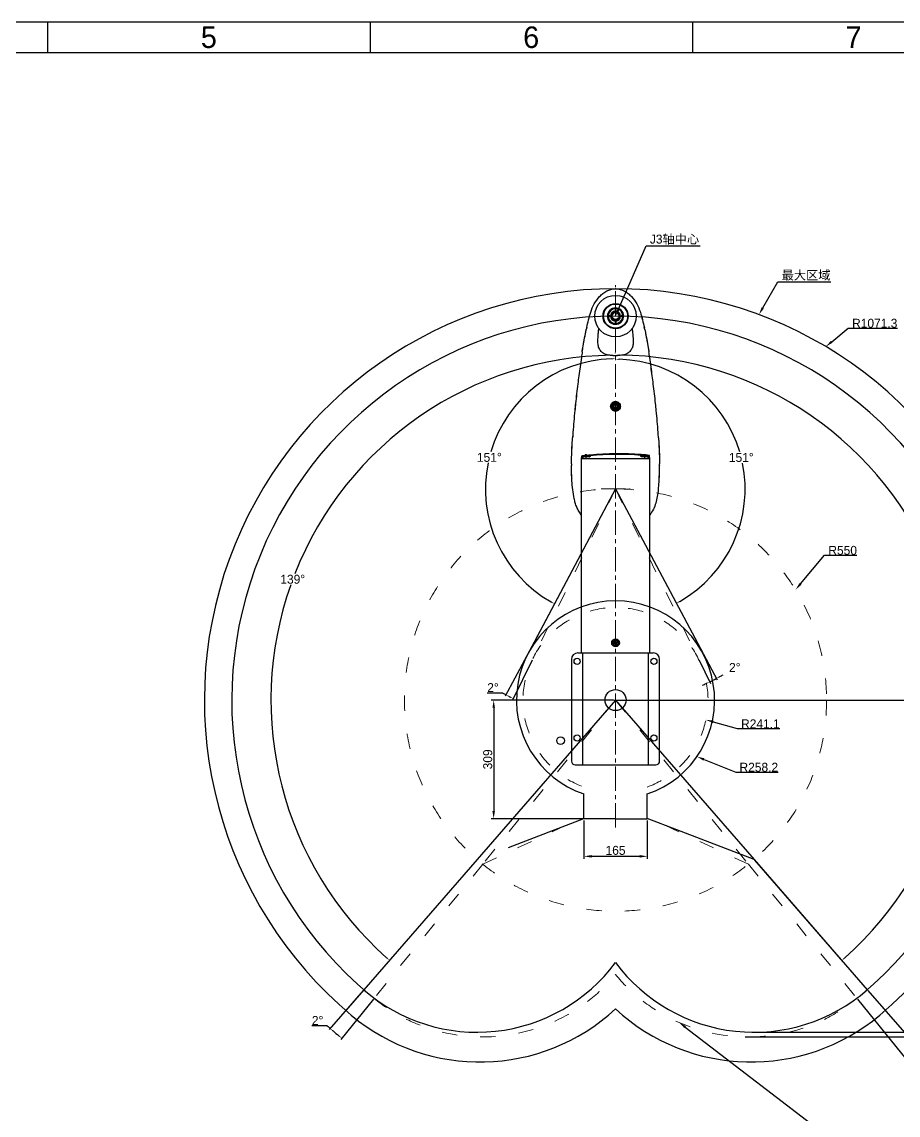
# Model space of a CAD drawing. Header units: millimetres. Extents: x 4086 to 8300, y 123 to 1549.
# Drawn here: x 7271 to 7957, y 695 to 1549 of the extents above; entities that cross this region are included whole.
import ezdxf
from ezdxf import colors
from ezdxf.entities.mleader import LeaderData, LeaderLine
from ezdxf.enums import TextEntityAlignment as Align
from ezdxf.math import Vec2, Vec3

# ---------------------------------------------------------------- set-up
doc = ezdxf.new("R2010")
doc.units = ezdxf.units.MM
doc.linetypes.add('ACAD_ISO03W100', pattern=[30, 12, -18])
doc.linetypes.add('CENTER2', pattern=[28.575, 19.05, -3.175, 3.175, -3.175])
for name, color, linetype, lineweight in [('中心线层', 7, 'CENTER2', 0), ('虚线层', 7, 'ACAD_ISO03W100', 0), ('轮廓实线层', 7, 'Continuous', 30)]:
    doc.layers.add(name, color=color, linetype=linetype, lineweight=lineweight)
doc.layers.add('模板', color=7, linetype='Continuous')
doc.styles.add('思源黑', font='SourceHanSansCN-Normal.ttf')
doc.dimstyles.new('尺寸标注_3_10比例', dxfattribs={"dimtxt": 7, "dimasz": 6, "dimexe": 2, "dimexo": 1.5, "dimgap": 1, "dimtad": 1, "dimdec": 1, "dimlfac": 3.333333, "dimdsep": 46, "dimtxsty": '思源黑', "dimcen": 0.09, "dimadec": 0, "dimazin": 0, "dimtp": 0.01, "dimtm": 0.01, "dimtfac": 1, "dimtdec": 1, "dimtofl": 0, "dimtmove": 0, "dimatfit": 3, "dimfxl": 0, "dimtolj": 1, "dimarcsym": 0})
doc.dimstyles.new('角度标注', dxfattribs={"dimtxt": 7, "dimasz": 3, "dimexe": 1.25, "dimexo": 0.625, "dimtad": 1, "dimtih": 1, "dimtoh": 1, "dimdsep": 46, "dimtxsty": '思源黑', "dimcen": 2.5, "dimadec": 0, "dimazin": 0, "dimtfac": 1, "dimtmove": 0, "dimatfit": 3, "dimfxl": 0, "dimarcsym": 0})

# ---------------------------------------------------------------- blocks, each defined once
blk = doc.blocks.new('图纸1')
at = {"color": 2}
for p, q in [((7291.66, 1549.22), (7291.66, 1525.22)), ((7543.66, 1549.22), (7543.66, 1525.22)), ((7795.66, 1549.22), (7795.66, 1525.22))]:
    blk.add_line(p, q, dxfattribs=at)
for points in [[(6283.66, 123.62), (6283.66, 1549.22), (8299.66, 1549.22), (8299.66, 123.62)], [(6403.66, 147.62), (6403.66, 1525.22), (8275.66, 1525.22), (8275.66, 147.62)]]:
    blk.add_lwpolyline(points, close=True, dxfattribs=at)
at = {"color": 2, "style": '思源黑'}
for s, p in [('5', (7417.66, 1537.22)), ('6', (7669.66, 1537.22)), ('7', (7921.66, 1537.22))]:
    blk.add_text(s, height=16.8, dxfattribs=at).set_placement(p, align=Align.MIDDLE_CENTER)
for tag, height, p in [('整机外形图', 19.2, (7891.14, 256.64)), ('当前页', 12, (8059.66, 207.62)), ('总页数', 12, (8203.66, 207.62))]:
    blk.add_attdef(tag, text='', height=height, dxfattribs=at).set_placement(p, align=Align.MIDDLE)
at = {"color": 7, "style": '思源黑'}
for tag, height, p in [('编号', 19.2, (8134.84, 252.67)), ('比例', 12, (7939.66, 171.62))]:
    blk.add_attdef(tag, text='', height=height, dxfattribs=at).set_placement(p, align=Align.MIDDLE)
blk = doc.blocks.new('*D1382')
at = {"layer": 'Defpoints', "color": 0}
for p in [(7735.59, 1019.3), (7840.63, 759.81), (8080.33, 759.81)]:
    blk.add_point(p, dxfattribs=at)
at = {"layer": '轮廓实线层', "color": 0, "lineweight": -2}
for p, q in [((7737.09, 1019.3), (8082.33, 1019.3)), ((8080.33, 1013.3), (8080.33, 765.81)), ((7842.13, 759.81), (8082.33, 759.81))]:
    blk.add_line(p, q, dxfattribs=at)
at = {"layer": '轮廓实线层', "color": 0}
for points in [[(8081.33, 1013.3), (8079.33, 1013.3), (8080.33, 1019.3)], [(8079.33, 765.81), (8081.33, 765.81), (8080.33, 759.81)]]:
    blk.add_solid(points, dxfattribs=at)
at = {"layer": '轮廓实线层', "color": 0, "insert": (8075.7, 889.55), "char_height": 7, "attachment_point": 5, "rotation": 90, "style": '思源黑'}
blk.add_mtext('\\A1;865', dxfattribs=at)
blk = doc.blocks.new('*D1383')
at = {"layer": 'Defpoints', "color": 0}
for p in [(7735.59, 1019.3), (7835.46, 756.13), (8105.06, 756.13)]:
    blk.add_point(p, dxfattribs=at)
at = {"layer": '轮廓实线层', "color": 0, "lineweight": -2}
for p, q in [((7737.09, 1019.3), (8107.06, 1019.3)), ((8105.06, 1013.3), (8105.06, 762.13)), ((7836.96, 756.13), (8107.06, 756.13))]:
    blk.add_line(p, q, dxfattribs=at)
at = {"layer": '轮廓实线层', "color": 0}
for points in [[(8106.06, 1013.3), (8104.06, 1013.3), (8105.06, 1019.3)], [(8104.06, 762.13), (8106.06, 762.13), (8105.06, 756.13)]]:
    blk.add_solid(points, dxfattribs=at)
at = {"layer": '轮廓实线层', "color": 0, "insert": (8100.44, 887.71), "char_height": 7, "attachment_point": 5, "rotation": 90, "style": '思源黑'}
blk.add_mtext('\\A1;877.2', dxfattribs=at)
blk = doc.blocks.new('*D1384')
at = {"layer": 'Defpoints', "color": 0}
for p in [(7735.59, 1343.42), (7540.71, 1205.31), (7735.59, 919.69), (7627.34, 894.77), (7538.77, 792.88)]:
    blk.add_point(p, dxfattribs=at)
at = {"layer": '轮廓实线层', "color": 0, "lineweight": -2}
for start, end in [(90.63802, 158.51194), (160.48173, 228.36198)]:
    blk.add_arc((7735.59, 1019.3), 269.41, start, end, dxfattribs=at)
at = {"layer": '轮廓实线层', "color": 0}
for points in [[(7732.59, 1288.19), (7732.59, 1289.19), (7735.59, 1288.71)], [(7556.26, 817.58), (7556.92, 818.33), (7558.84, 815.97)]]:
    blk.add_solid(points, dxfattribs=at)
at = {"layer": '轮廓实线层', "color": 0, "insert": (7483.24, 1113.65), "char_height": 7, "attachment_point": 5, "style": '思源黑'}
blk.add_mtext('139°', dxfattribs=at)
blk = doc.blocks.new('*D1385')
at = {"layer": 'Defpoints', "color": 0}
for p in [(7735.59, 1343.42), (7735.59, 1019.3), (8004.91, 1006.75), (7735.59, 919.69), (7843.84, 894.77)]:
    blk.add_point(p, dxfattribs=at)
at = {"layer": '轮廓实线层', "color": 0, "lineweight": -2}
blk.add_line((7844.25, 894.3), (7913.29, 814.88), dxfattribs=at)
for start, end in [(21.48732, 89.36246), (311.63754, 19.519)]:
    blk.add_arc((7735.59, 1019.3), 269.61, start, end, dxfattribs=at)
at = {"layer": '轮廓实线层', "color": 0}
for points in [[(7738.59, 1289.39), (7738.59, 1288.39), (7735.59, 1288.91)], [(7914.39, 818.18), (7915.05, 817.43), (7912.47, 815.82)]]:
    blk.add_solid(points, dxfattribs=at)
at = {"layer": '轮廓实线层', "color": 0, "insert": (7988.13, 1113.72), "char_height": 7, "attachment_point": 5, "style": '思源黑'}
blk.add_mtext('139°', dxfattribs=at)
blk = doc.blocks.new('*D1386')
at = {"layer": 'Defpoints', "color": 0}
for p in [(7735.59, 1343.42), (7656.93, 1248.76), (7735.59, 1184.3), (7672.21, 1065.1), (7735.59, 919.69)]:
    blk.add_point(p, dxfattribs=at)
at = {"layer": '轮廓实线层', "color": 0, "lineweight": -2}
for start, end in [(91.69021, 163.46675), (168.50561, 240.30979)]:
    blk.add_arc((7735.59, 1184.3), 101.7, start, end, dxfattribs=at)
at = {"layer": '轮廓实线层', "color": 0}
for points in [[(7732.6, 1285.45), (7732.58, 1286.45), (7735.59, 1286)], [(7684.98, 1095.51), (7685.46, 1096.39), (7687.85, 1094.5)]]:
    blk.add_solid(points, dxfattribs=at)
at = {"layer": '轮廓实线层', "color": 0, "insert": (7636.91, 1208.9), "char_height": 7, "attachment_point": 5, "style": '思源黑'}
blk.add_mtext('151°', dxfattribs=at)
blk = doc.blocks.new('*D1387')
at = {"layer": 'Defpoints', "color": 0}
for p in [(7735.59, 1343.42), (7735.59, 1184.3), (7834.91, 1164.39), (7803.99, 1055.66), (7735.59, 919.69)]:
    blk.add_point(p, dxfattribs=at)
at = {"layer": '轮廓实线层', "color": 0, "lineweight": -2}
for start, end in [(16.54335, 88.3031), (299.6969, 11.48452)]:
    blk.add_arc((7735.59, 1184.3), 101.3, start, end, dxfattribs=at)
at = {"layer": '轮廓实线层', "color": 0}
for points in [[(7738.6, 1286.05), (7738.58, 1285.05), (7735.59, 1285.6)], [(7785.53, 1096.74), (7786.02, 1095.87), (7783.15, 1094.86)]]:
    blk.add_solid(points, dxfattribs=at)
at = {"layer": '轮廓实线层', "color": 0, "insert": (7833.88, 1208.8), "char_height": 7, "attachment_point": 5, "style": '思源黑'}
blk.add_mtext('151°', dxfattribs=at)
blk = doc.blocks.new('*D1388')
at = {"layer": 'Defpoints', "color": 0}
for p in [(7735.59, 1184.3), (7735.59, 1184.3), (7672.21, 1065.1), (7670.58, 1051.01), (7653.77, 1021.38)]:
    blk.add_point(p, dxfattribs=at)
at = {"layer": '轮廓实线层', "color": 0, "lineweight": -2}
for p, q in [((7671.92, 1064.55), (7649.42, 1022.23)), ((7670.31, 1050.44), (7655.13, 1019.32)), ((7647.37, 1024.76), (7635.2, 1024.76))]:
    blk.add_line(p, q, dxfattribs=at)
for start, end in [(241.05714, 242), (242.94286, 243.05714)]:
    blk.add_arc((7735.59, 1184.3), 182.31, start, end, dxfattribs=at)
at = {"layer": '轮廓实线层', "color": 0}
for points in [[(7652.9, 1022.39), (7652.43, 1021.5), (7650, 1023.33)], [(7652.77, 1021.33), (7653.21, 1022.23), (7655.67, 1020.44)]]:
    blk.add_solid(points, dxfattribs=at)
at = {"layer": '轮廓实线层', "color": 0, "insert": (7639.78, 1029.04), "char_height": 7, "attachment_point": 5, "style": '思源黑'}
blk.add_mtext('2%%d', dxfattribs=at)
blk = doc.blocks.new('*D1389')
at = {"layer": 'Defpoints', "color": 0}
for p in [(7735.59, 1184.3), (7735.59, 1184.3), (7800.6, 1051.01), (7803.99, 1055.66), (7810.9, 1034.35)]:
    blk.add_point(p, dxfattribs=at)
at = {"layer": '轮廓实线层', "color": 0, "lineweight": -2}
for p, q in [((7804.28, 1055.11), (7814.95, 1035.04)), ((7800.88, 1050.44), (7809.7, 1032.36))]:
    blk.add_line(p, q, dxfattribs=at)
for start, end in [(296, 298), (299.02441, 300.04883), (293.95117, 294.97559)]:
    blk.add_arc((7735.59, 1184.3), 167.79, start, end, dxfattribs=at)
at = {"layer": '轮廓实线层', "color": 0}
for points in [[(7816.76, 1038.02), (7817.24, 1037.14), (7814.37, 1036.14)], [(7806.65, 1031.74), (7806.22, 1032.65), (7809.15, 1033.49)]]:
    blk.add_solid(points, dxfattribs=at)
at = {"layer": '轮廓实线层', "color": 0, "insert": (7828.81, 1044.78), "char_height": 7, "attachment_point": 5, "style": '思源黑'}
blk.add_mtext('2%%d', dxfattribs=at)
blk = doc.blocks.new('*D1390')
at = {"layer": 'Defpoints', "color": 0}
for p in [(7627.34, 894.77), (7631.75, 891.07), (7538.77, 792.88), (7546.8, 786.15), (7518.56, 757.57)]:
    blk.add_point(p, dxfattribs=at)
at = {"layer": '轮廓实线层', "color": 0, "lineweight": -2}
for p, q in [((7538.36, 792.41), (7511.71, 761.75)), ((7546.4, 785.67), (7520.83, 754.09)), ((7510.27, 764.67), (7498.1, 764.67))]:
    blk.add_line(p, q, dxfattribs=at)
for start, end in [(228.49446, 229), (229.50554, 230.49446)]:
    blk.add_arc((7735.59, 1019.3), 340.01, start, end, dxfattribs=at)
at = {"layer": '轮廓实线层', "color": 0}
for points in [[(7515.12, 761.11), (7514.47, 760.35), (7512.53, 762.69)], [(7518.98, 756.57), (7519.61, 757.35), (7521.62, 755.06)]]:
    blk.add_solid(points, dxfattribs=at)
at = {"layer": '轮廓实线层', "color": 0, "insert": (7502.69, 768.94), "char_height": 7, "attachment_point": 5, "style": '思源黑'}
blk.add_mtext('2°', dxfattribs=at)
blk = doc.blocks.new('*D1391')
at = {"layer": 'Defpoints', "color": 0}
for p in [(7839.43, 891.07), (7843.84, 894.77), (7924.39, 786.15), (7932.41, 792.88), (7973.95, 731.86)]:
    blk.add_point(p, dxfattribs=at)
at = {"layer": '轮廓实线层', "color": 0, "lineweight": -2}
for p, q in [((7932.82, 792.41), (7981.39, 736.54)), ((7924.78, 785.67), (7971.37, 728.13))]:
    blk.add_line(p, q, dxfattribs=at)
for start, end in [(309, 311), (311.46032, 311.92064), (308.07936, 308.53968)]:
    blk.add_arc((7735.59, 1019.3), 373.41, start, end, dxfattribs=at)
at = {"layer": '轮廓实线层', "color": 0}
for points in [[(7982.5, 739.83), (7983.16, 739.08), (7980.57, 737.48)], [(7968.56, 726.83), (7967.93, 727.61), (7970.59, 729.1)]]:
    blk.add_solid(points, dxfattribs=at)
at = {"layer": '轮廓实线层', "color": 0, "insert": (7990.63, 746.55), "char_height": 7, "attachment_point": 5, "style": '思源黑'}
blk.add_mtext('2%%d', dxfattribs=at)
blk = doc.blocks.new('*D1435')
at = {"color": 0, "lineweight": -2}
for p, q in [((7734.09, 1019.3), (7638.34, 1019.3)), ((7640.34, 1013.3), (7640.34, 932.6)), ((7734.09, 926.6), (7638.34, 926.6))]:
    blk.add_line(p, q, dxfattribs=at)
at = {"color": 0}
for points in [[(7641.34, 1013.3), (7639.34, 1013.3), (7640.34, 1019.3)], [(7639.34, 932.6), (7641.34, 932.6), (7640.34, 926.6)]]:
    blk.add_solid(points, dxfattribs=at)
at = {"layer": 'Defpoints', "color": 0}
for p in [(7735.59, 1019.3), (7640.34, 926.6), (7735.59, 926.6)]:
    blk.add_point(p, dxfattribs=at)
at = {"color": 0, "insert": (7635.71, 972.95), "char_height": 7, "attachment_point": 5, "rotation": 90, "style": '思源黑'}
blk.add_mtext('\\A1;309', dxfattribs=at)
blk = doc.blocks.new('*D1436')
at = {"color": 0, "lineweight": -2}
for p, q in [((7710.84, 925.1), (7710.84, 895.19)), ((7760.34, 925.1), (7760.34, 895.19)), ((7716.84, 897.19), (7754.34, 897.19))]:
    blk.add_line(p, q, dxfattribs=at)
at = {"color": 0}
for points in [[(7716.84, 898.19), (7716.84, 896.19), (7710.84, 897.19)], [(7754.34, 896.19), (7754.34, 898.19), (7760.34, 897.19)]]:
    blk.add_solid(points, dxfattribs=at)
at = {"layer": 'Defpoints', "color": 0}
for p in [(7710.84, 926.6), (7760.34, 926.6), (7760.34, 897.19)]:
    blk.add_point(p, dxfattribs=at)
at = {"color": 0, "insert": (7735.59, 901.81), "char_height": 7, "attachment_point": 5, "style": '思源黑'}
blk.add_mtext('\\A1;165', dxfattribs=at)

msp = doc.modelspace()

# ---------------------------------------------------------------- linework, layer by layer
for p, q in [((7735.816, 1324.248), (7735.366, 1324.248)), ((7735.366, 1324.248), (7735.366, 1323.041)), ((7735.591, 1328.301), (7735.591, 1328.151)), ((7735.816, 1324.248), (7735.816, 1323.041)), ((7730.341, 1319.62), (7730.341, 1318.975)), ((7735.366, 1315.554), (7735.366, 1313.377)), ((7735.816, 1315.554), (7735.816, 1313.377)), ((7740.841, 1318.975), (7740.841, 1319.62)), ((7735.366, 1314.949), (7735.816, 1314.949)), ((7735.366, 1313.749), (7735.816, 1313.749)), ((7737.091, 1313.566), (7737.091, 1313.299)), ((7737.091, 1313.299), (7738.246, 1313.299)), ((7738.246, 1314.001), (7738.246, 1313.299)), ((7738.291, 1313.344), (7738.246, 1313.299)), ((7738.291, 1314.024), (7738.291, 1313.344)), ((7735.591, 1290.444), (7735.591, 1290.594)), ((7734.206, 1248.798), (7734.899, 1249.998)), ((7734.899, 1247.598), (7734.206, 1248.798)), ((7734.899, 1249.998), (7736.284, 1249.998)), ((7736.284, 1247.598), (7734.899, 1247.598)), ((7735.591, 1252.021), (7735.591, 1252.59)), ((7736.284, 1249.998), (7736.977, 1248.798)), ((7736.977, 1248.798), (7736.284, 1247.598)), ((7735.591, 1245.586), (7735.591, 1244.962)), ((7708.896, 1209.45), (7708.851, 1208.148)), ((7708.851, 1208.148), (7762.332, 1208.148)), ((7708.851, 1208.148), (7708.851, 1056.198)), ((7709.556, 1209.535), (7708.896, 1209.449)), ((7710.066, 1210.106), (7709.42, 1210.024)), ((7715.352, 1209.416), (7709.592, 1209.416)), ((7709.712, 1209.616), (7709.83, 1209.648)), ((7709.83, 1209.648), (7715.352, 1209.648)), ((7711.187, 1209.784), (7709.883, 1209.784)), ((7710.09, 1208.148), (7710.133, 1209.416)), ((7710.178, 1208.148), (7710.208, 1209.416)), ((7711.476, 1210.058), (7711.161, 1210.02)), ((7711.186, 1209.798), (7711.186, 1209.648)), ((7711.187, 1209.798), (7713.796, 1209.798)), ((7711.471, 1210.101), (7713.511, 1210.101)), ((7711.471, 1210.101), (7711.471, 1210.011)), ((7713.511, 1210.011), (7711.471, 1210.011)), ((7711.707, 1210.011), (7711.707, 1209.798)), ((7711.914, 1210.765), (7711.981, 1210.791)), ((7711.914, 1210.765), (7713.065, 1210.765)), ((7711.981, 1210.791), (7711.981, 1210.785)), ((7712.364, 1210.87), (7712.364, 1210.785)), ((7712.619, 1210.785), (7712.619, 1210.87)), ((7712.69, 1208.148), (7712.713, 1209.416)), ((7713.001, 1210.791), (7713.068, 1210.765)), ((7713.001, 1210.785), (7713.001, 1210.791)), ((7713.065, 1210.765), (7713.068, 1210.765)), ((7713.276, 1210.011), (7713.276, 1209.798)), ((7713.511, 1210.101), (7713.511, 1210.011)), ((7713.796, 1209.798), (7713.796, 1209.648)), ((7715.502, 1209.784), (7713.796, 1209.784)), ((7715.446, 1210.518), (7715.3, 1210.502)), ((7715.352, 1209.648), (7715.352, 1209.416)), ((7715.567, 1210.531), (7715.446, 1210.518)), ((7715.567, 1210.531), (7715.502, 1209.784)), ((7715.775, 1210.166), (7715.741, 1209.772)), ((7715.778, 1210.388), (7715.775, 1210.166)), ((7715.78, 1210.576), (7715.778, 1210.388)), ((7715.782, 1210.749), (7715.812, 1210.752)), ((7755.367, 1211.051), (7755.366, 1211.094)), ((7755.377, 1210.512), (7755.367, 1211.051)), ((7755.442, 1209.772), (7755.377, 1210.512)), ((7755.586, 1210.875), (7755.681, 1209.784)), ((7755.62, 1210.872), (7755.586, 1210.875)), ((7755.883, 1210.848), (7755.62, 1210.872)), ((7757.387, 1209.784), (7755.681, 1209.784)), ((7755.831, 1209.648), (7761.353, 1209.648)), ((7755.831, 1209.416), (7755.831, 1209.648)), ((7761.59, 1209.416), (7755.831, 1209.416)), ((7757.386, 1209.798), (7757.386, 1209.648)), ((7757.387, 1209.798), (7759.996, 1209.798)), ((7757.671, 1210.101), (7759.711, 1210.101)), ((7757.671, 1210.101), (7757.671, 1210.011)), ((7759.711, 1210.011), (7757.671, 1210.011)), ((7757.907, 1210.011), (7757.907, 1209.798)), ((7758.114, 1210.765), (7758.181, 1210.791)), ((7758.114, 1210.765), (7759.265, 1210.765)), ((7758.181, 1210.791), (7758.181, 1210.785)), ((7758.493, 1208.148), (7758.47, 1209.416)), ((7758.564, 1210.87), (7758.564, 1210.785)), ((7758.819, 1210.785), (7758.819, 1210.87)), ((7759.201, 1210.791), (7759.268, 1210.765)), ((7759.201, 1210.785), (7759.201, 1210.791)), ((7759.265, 1210.765), (7759.268, 1210.765)), ((7759.476, 1210.011), (7759.476, 1209.798)), ((7759.749, 1210.47), (7759.583, 1210.487)), ((7759.711, 1210.101), (7759.711, 1210.011)), ((7759.996, 1209.798), (7759.996, 1209.648)), ((7761.396, 1209.784), (7759.996, 1209.784)), ((7761.005, 1208.148), (7760.975, 1209.416)), ((7761.05, 1209.416), (7761.093, 1208.148)), ((7761.476, 1209.613), (7761.353, 1209.648)), ((7761.391, 1209.985), (7761.396, 1209.784)), ((7762.271, 1209.902), (7761.629, 1209.974)), ((7761.629, 1209.973), (7761.633, 1209.772)), ((7762.332, 1208.148), (7762.271, 1209.903)), ((7762.332, 1056.198), (7762.332, 1208.148)), ((7701.155, 1202.376), (7701.155, 1202.529)), ((7701.158, 1202.377), (7701.186, 1202.377)), ((7701.186, 1202.376), (7701.186, 1202.529)), ((7769.997, 1202.529), (7769.997, 1202.377)), ((7770.025, 1202.377), (7769.997, 1202.377)), ((7770.028, 1202.529), (7770.028, 1202.377)), ((7769.82, 1193.574), (7769.817, 1193.51)), ((7734.552, 1063.998), (7735.072, 1064.898)), ((7735.072, 1063.098), (7734.552, 1063.998)), ((7735.072, 1064.898), (7736.111, 1064.898)), ((7736.111, 1063.098), (7735.072, 1063.098)), ((7736.111, 1064.898), (7736.631, 1063.998)), ((7736.631, 1063.998), (7736.111, 1063.098)), ((7701.091, 1051.098), (7701.091, 971.598)), ((7706.191, 1056.198), (7764.991, 1056.198)), ((7709.791, 1056.198), (7709.791, 968.598)), ((7761.391, 968.598), (7761.391, 1056.198)), ((7770.091, 971.598), (7770.091, 1051.098)), ((7704.091, 968.598), (7767.091, 968.598)), ((7710.841, 926.598), (7710.841, 945.895)), ((7760.341, 926.598), (7760.341, 945.895)), ((7735.591, 926.598), (7710.841, 926.598)), ((7735.591, 926.598), (7760.341, 926.598))]:
    msp.add_line(p, q)
for points in [[(7709.032, 1209.809), (7708.924, 1209.609), (7708.896, 1209.449)], [(7709.42, 1210.024), (7709.206, 1209.954), (7709.032, 1209.809)]]:
    msp.add_lwpolyline(points)
for centre, radius in [((7735.591, 1319.298), 16.22), ((7735.591, 1319.298), 9.795), ((7735.591, 1319.298), 9.705), ((7735.591, 1319.298), 9.6), ((7735.591, 1319.298), 9.45), ((7730.716, 1319.298), 0.585), ((7730.716, 1319.298), 0.495), ((7735.591, 1319.298), 3.75), ((7735.591, 1319.298), 2.873), ((7735.591, 1319.298), 2.7), ((7735.591, 1319.298), 2.7), ((7735.591, 1319.298), 2.7), ((7740.466, 1319.298), 0.585), ((7740.466, 1319.298), 0.495), ((7735.591, 1248.798), 3), ((7735.591, 1248.798), 2.43), ((7735.591, 1248.798), 2.25), ((7735.591, 1248.798), 1.2), ((7735.591, 1063.998), 3), ((7735.591, 1063.998), 2.43), ((7735.591, 1063.998), 2.4), ((7735.591, 1063.998), 2.025), ((7705.591, 1049.598), 2.4), ((7765.591, 1049.598), 2.4), ((7705.591, 989.598), 2.4), ((7765.591, 989.598), 2.4)]:
    msp.add_circle(centre, radius)
for centre, radius, start, end in [((7735.593, 1326.795), 13.904, 89.187636, 90.406438), ((7735.591, 1319.298), 6.39, 294.998476, 290.120124), ((7735.591, 1319.298), 6.3, 295.378389, 287.751099), ((7735.591, 1319.298), 6.225, 295.706096, 285.450133), ((7735.591, 1319.298), 5.925, 272.176312, 267.823688), ((7735.591, 1319.298), 5.775, 272.232868, 267.767132), ((7735.591, 1319.298), 3.9, 93.307362, 266.692638), ((7731.453, 1318.724), 0.619, 324.706204, 51.067235), ((7735.591, 1319.298), 3.6, 101.418693, 184.581307), ((7735.591, 1319.298), 3.6, 191.192132, 214.807868), ((7732.304, 1316.719), 0.619, 354.932765, 81.293796), ((7735.591, 1319.298), 3.6, 221.418693, 304.581307), ((7735.002, 1323.433), 0.619, 234.932765, 321.293796), ((7735.591, 1319.298), 3.6, 71.192132, 94.807868), ((7735.591, 1319.298), 4.53, 87.15274, 92.84726), ((7735.591, 1319.298), 3.93, 86.717996, 93.281998), ((7735.591, 1319.298), 3.9, 273.307362, 86.692638), ((7737.164, 1323.168), 0.619, 204.706204, 291.067235), ((7735.591, 1319.298), 3.6, 341.418693, 64.581307), ((7738.157, 1316), 0.619, 84.706204, 171.067235), ((7735.591, 1319.298), 3.6, 311.192132, 334.807868), ((7739.468, 1317.74), 0.619, 114.932765, 201.293796), ((7931.096, 1260.76), 223.597, 167.186697, 167.599455), ((7932.66, 1260.337), 225.186, 167.168224, 167.579826), ((7735.591, 1319.298), 3.93, 266.717996, 273.281998), ((7538.52, 1260.337), 225.188, 12.420586, 12.831775), ((7540.209, 1260.788), 223.472, 12.400726, 12.81329), ((8360.721, 1189.985), 659.028, 171.141505, 171.531938), ((8277.769, 1202.667), 575.089, 171.117262, 171.564667), ((7192.963, 1202.598), 575.544, 8.434028, 8.881298), ((7106.531, 1189.399), 663.002, 8.466766, 8.855048), ((8525.904, 1165.562), 826.007, 171.543599, 172.558277), ((8562.442, 1160.58), 862.856, 171.573197, 172.544511), ((6908.436, 1160.538), 863.163, 7.454496, 8.425642), ((6946.881, 1165.779), 824.39, 7.439978, 8.456834), ((8539.897, 1162.768), 840.241, 172.923097, 173.972681), ((8534.174, 1163.452), 834.451, 172.921303, 173.978137), ((8613.231, 1153.856), 914.115, 172.539676, 172.935047), ((8590.197, 1156.656), 890.885, 172.525887, 172.931556), ((6881.043, 1156.663), 890.827, 7.06673, 7.472993), ((6854.76, 1153.475), 917.329, 7.062436, 7.456974), ((6937.152, 1163.469), 834.308, 6.020618, 7.076979), ((6931.638, 1162.804), 839.888, 6.026277, 7.075652), ((8450.344, 1172.364), 750.176, 173.983341, 174.402619), ((8452.245, 1172.209), 752.056, 173.986783, 174.404998), ((7735.591, 1248.804), 3.218, 90.984545, 269.092497), ((7735.591, 1248.798), 3.16, 270, 269.223745), ((7735.591, 1248.798), 2.4, 90, 89.301442), ((7735.592, 1248.85), 3.171, 89.043995, 91.008731), ((7735.592, 1248.804), 3.218, 270.95159, 89.061128), ((7019.065, 1172.222), 751.928, 5.593973, 6.011966), ((7019.858, 1172.262), 751.162, 5.596821, 6.015255), ((8374.789, 1179.582), 674.277, 174.386777, 175.843586), ((8372.734, 1179.814), 672.182, 174.389358, 175.850648), ((7735.591, 1248.757), 3.171, 269.075749, 270.975235), ((7098.529, 1179.821), 672.102, 4.148302, 5.609618), ((7097.083, 1179.642), 673.586, 4.154595, 5.612751), ((8274.248, 1187.029), 573.461, 175.857627, 176.281539), ((8276.88, 1186.902), 576.067, 175.863975, 176.285949), ((7194.487, 1186.915), 575.883, 3.713021, 4.134969), ((7194.29, 1186.842), 576.112, 3.719014, 4.140815), ((7737.89, 988.358), 223.487, 96.779615, 97.318901), ((7710.108, 1209.541), 0.555, 145.646099, 151.886663), ((7710.121, 1209.532), 0.571, 135.50071, 145.654098), ((7707.417, 1207.263), 3.527, 45.640768, 47.111281), ((7710.136, 1209.535), 0.355, 97.194799, 135.345206), ((7737.888, 988.397), 223.228, 96.87656, 97.151961), ((7712.191, 1210.101), 0.72, 112.619865, 180), ((7712.491, 1209.381), 1.495, 94.893779, 109.952132), ((7712.491, 1209.381), 1.411, 84.814265, 95.185735), ((7712.491, 1209.381), 1.495, 70.047868, 85.106221), ((7712.791, 1210.101), 0.72, 0, 67.380135), ((7737.89, 988.358), 223.487, 95.753115, 96.297685), ((7735.398, 1029.398), 182.215, 96.449653, 96.90532), ((7735.437, 1029.035), 182.58, 96.332106, 96.448942), ((7715.352, 1209.798), 0.15, 270, 355), ((7715.352, 1209.8), 0.384, 270.043091, 278.523445), ((7737.472, 993.049), 218.778, 95.698558, 95.767379), ((7715.806, 1210.51), 0.24, 95.689783, 175), ((7737.476, 992.619), 218.627, 85.303328, 95.696607), ((7737.472, 993.049), 218.778, 85.222557, 95.681991), ((7755.347, 1210.855), 0.24, 5, 85.30847), ((7755.827, 1209.806), 0.387, 185.064849, 194.992376), ((7755.831, 1209.798), 0.15, 185.000003, 270), ((7737.312, 990.893), 220.94, 84.541083, 85.227805), ((7739.102, 1028.284), 183.334, 84.094938, 84.748167), ((7758.391, 1210.101), 0.72, 112.619865, 180), ((7782.943, 1208.281), 25.092, 174.33356, 174.592223), ((7758.691, 1209.381), 1.495, 94.893779, 109.952132), ((7758.691, 1209.381), 1.411, 84.814265, 95.185735), ((7758.691, 1209.381), 1.495, 70.047868, 85.106221), ((7758.991, 1210.101), 0.72, 0, 67.380135), ((7737.312, 990.893), 220.94, 83.652995, 84.284598), ((7737.313, 990.916), 220.698, 83.820057, 84.165213), ((7761.033, 1209.959), 0.593, 80.171525, 83.814448), ((7761.031, 1209.947), 0.605, 62.795042, 80.148796), ((7761.037, 1209.959), 0.592, 38.569869, 62.67874), ((7761.455, 1207.144), 2.641, 89.511293, 91.291838), ((7761.671, 1209.882), 0.6, 2, 83.652954), ((7931.948, 1201.93), 230.794, 179.504981, 179.85108), ((7932.261, 1201.996), 231.076, 179.522011, 179.867846), ((7576.797, 1201.856), 193.201, 357.543036, 0.154507), ((7578.205, 1202.112), 191.82, 357.448628, 0.079166), ((7538.908, 1201.995), 231.089, 0.132161, 0.478859), ((7549.515, 1202.001), 220.513, 0.137231, 0.500393), ((7635.961, 1198.685), 133.943, 355.087292, 355.518128), ((7635.546, 1198.976), 134.387, 354.978716, 355.408148), ((7619.647, 1199.953), 150.307, 355.522163, 356.491911), ((7624.109, 1199.874), 145.859, 355.416204, 356.415584), ((7607.8, 1200.683), 162.176, 356.490848, 357.465124), ((7605.666, 1201.036), 164.339, 356.413386, 357.397293), ((7671.847, 1195.182), 97.885, 353.139221, 353.31315), ((7658.258, 1196.701), 111.558, 353.350998, 355.122044), ((7654.419, 1197.256), 115.436, 353.297787, 355.009367), ((7735.591, 1063.998), 0.9, 159.999704, 180), ((7735.591, 1063.998), 0.9, 109.997627, 150), ((7735.591, 1063.998), 0.9, 229.997627, 270), ((7735.591, 1063.998), 0.9, 49.997627, 90), ((7735.591, 1063.998), 0.9, 289.997627, 330), ((7735.591, 1063.998), 0.9, 339.999704, 0), ((7706.191, 1051.098), 5.1, 90, 180), ((7764.991, 1051.098), 5.1, 0, 90), ((7704.091, 971.598), 3, 180, 270), ((7767.091, 971.598), 3, 270, 0), ((7627.342, 894.77), 135, 229, 323.307122), ((7843.841, 894.77), 135, 216.692878, 311)]:
    msp.add_arc(centre, radius, start, end)
for points, knots in [([(7716.193, 1322.403), (7716.923, 1324.641), (7718.741, 1329.022), (7722.273, 1333.803), (7725.703, 1337.044), (7729.589, 1339.704), (7733.154, 1340.683), (7735.494, 1340.699)], [0, 0, 0, 0, 0.2503672, 0.5005403, 0.6258256, 0.751037, 1, 1, 1, 1]), ([(7735.787, 1340.698), (7738.12, 1340.665), (7741.666, 1339.668), (7745.53, 1337.002), (7748.942, 1333.763), (7752.457, 1328.992), (7754.266, 1324.623), (7754.993, 1322.393)], [0, 0, 0, 0, 0.2489848, 0.3741888, 0.4994743, 0.7496374, 1, 1, 1, 1]), ([(7735.787, 1340.689), (7738.116, 1340.656), (7741.658, 1339.662), (7745.527, 1337.008), (7748.948, 1333.773), (7752.462, 1328.996), (7754.276, 1324.628), (7755.01, 1322.398)], [0, 0, 0, 0, 0.2485495, 0.3738352, 0.4991908, 0.7495125, 1, 1, 1, 1]), ([(7713.07, 1310.348), (7713.53, 1312.373), (7714.484, 1316.413), (7715.527, 1320.437), (7716.176, 1322.409)], [0, 0, 0, 0, 0.5000389, 1, 1, 1, 1]), ([(7713.098, 1310.349), (7713.559, 1312.371), (7714.513, 1316.408), (7715.549, 1320.431), (7716.193, 1322.403)], [0, 0, 0, 0, 0.4998734, 1, 1, 1, 1]), ([(7754.993, 1322.393), (7755.636, 1320.422), (7756.672, 1316.402), (7757.624, 1312.369), (7758.085, 1310.349)], [0, 0, 0, 0, 0.5001261, 1, 1, 1, 1]), ([(7755.01, 1322.398), (7755.658, 1320.428), (7756.7, 1316.407), (7757.653, 1312.371), (7758.113, 1310.348)], [0, 0, 0, 0, 0.4999634, 1, 1, 1, 1]), ([(7709.578, 1291.468), (7709.803, 1292.904), (7710.732, 1298.693), (7711.796, 1304.463), (7712.744, 1308.77)], [0, 0, 0, 0, 0.2478564, 1, 1, 1, 1]), ([(7735.591, 1288.353), (7735.202, 1288.353), (7734.3, 1288.367), (7732.772, 1288.449), (7730.964, 1288.644), (7729.104, 1288.996), (7727.418, 1289.542), (7726.027, 1290.288), (7724.856, 1291.204), (7723.839, 1292.324), (7722.999, 1293.63), (7722.359, 1295.076), (7721.963, 1296.686), (7721.817, 1298.442), (7721.82, 1300.427), (7721.923, 1302.753), (7722.15, 1305.58), (7722.396, 1307.924), (7722.559, 1309.33), (7722.591, 1309.602)], [0, 0, 0, 0, 0.0381933, 0.0887012, 0.1502759, 0.2166875, 0.2742376, 0.3231474, 0.3703439, 0.4190785, 0.4704994, 0.5218279, 0.5731649, 0.6320164, 0.694187, 0.7681604, 0.8607911, 0.9730445, 1, 1, 1, 1]), ([(7748.592, 1309.602), (7748.627, 1309.3), (7748.791, 1307.877), (7749.038, 1305.526), (7749.26, 1302.733), (7749.361, 1300.431), (7749.368, 1298.447), (7749.219, 1296.68), (7748.819, 1295.064), (7748.178, 1293.621), (7747.337, 1292.318), (7746.32, 1291.197), (7745.149, 1290.282), (7743.764, 1289.543), (7742.088, 1288.999), (7740.23, 1288.645), (7738.419, 1288.449), (7736.885, 1288.367), (7735.981, 1288.353), (7735.591, 1288.353)], [0, 0, 0, 0, 0.0299343, 0.140915, 0.232439, 0.3053564, 0.3674387, 0.4273087, 0.4787827, 0.5296091, 0.5812364, 0.6300177, 0.6771326, 0.725869, 0.782896, 0.8491103, 0.9111647, 0.9617379, 1, 1, 1, 1]), ([(7758.438, 1308.772), (7758.757, 1307.325), (7759.962, 1301.581), (7760.929, 1295.79), (7761.607, 1291.455)], [0, 0, 0, 0, 0.2524331, 1, 1, 1, 1]), ([(7735.591, 1244.962), (7735.095, 1244.98), (7734.091, 1245.152), (7732.42, 1246.277), (7731.355, 1248.774), (7732.419, 1251.278), (7734.091, 1252.394), (7735.095, 1252.582), (7735.591, 1252.59)], [0, 0, 0, 0, 0.1263038, 0.2525654, 0.4999243, 0.7474161, 0.8736925, 1, 1, 1, 1]), ([(7735.591, 1252.59), (7736.087, 1252.571), (7737.092, 1252.401), (7738.763, 1251.275), (7739.828, 1248.778), (7738.764, 1246.274), (7737.092, 1245.159), (7736.088, 1244.969), (7735.591, 1244.962)], [0, 0, 0, 0, 0.1262986, 0.252559, 0.4999151, 0.7474203, 0.8736937, 1, 1, 1, 1]), ([(7701.163, 1203.924), (7701.177, 1205.631), (7701.311, 1212.402), (7701.666, 1219.166), (7701.995, 1224.22)], [0, 0, 0, 0, 0.2521644, 1, 1, 1, 1]), ([(7701.194, 1203.923), (7701.208, 1205.641), (7701.34, 1212.412), (7701.696, 1219.176), (7702.023, 1224.218)], [0, 0, 0, 0, 0.2537275, 1, 1, 1, 1]), ([(7769.16, 1224.208), (7769.269, 1222.542), (7769.673, 1215.787), (7769.947, 1209.023), (7769.989, 1203.927)], [0, 0, 0, 0, 0.2468489, 1, 1, 1, 1]), ([(7769.189, 1224.21), (7769.298, 1222.535), (7769.704, 1215.781), (7769.976, 1209.016), (7770.02, 1203.927)], [0, 0, 0, 0, 0.2480255, 1, 1, 1, 1]), ([(7709.592, 1209.416), (7709.583, 1209.416), (7709.552, 1209.462), (7709.563, 1209.506), (7709.563, 1209.542)], [0, 0, 0, 0, 0.205999, 1, 1, 1, 1]), ([(7709.698, 1209.673), (7709.714, 1209.679), (7709.745, 1209.687), (7709.778, 1209.692), (7709.794, 1209.693)], [0, 0, 0, 0, 0.5099329, 1, 1, 1, 1]), ([(7709.714, 1209.932), (7709.727, 1209.93), (7709.76, 1209.894), (7709.795, 1209.868), (7709.818, 1209.847)], [0, 0, 0, 0, 0.3050922, 1, 1, 1, 1]), ([(7709.883, 1209.784), (7709.857, 1209.774), (7709.816, 1209.756), (7709.789, 1209.709), (7709.794, 1209.693)], [0, 0, 0, 0, 0.6227369, 1, 1, 1, 1]), ([(7709.794, 1209.693), (7709.797, 1209.681), (7709.803, 1209.661), (7709.822, 1209.648), (7709.83, 1209.648)], [0, 0, 0, 0, 0.6052364, 1, 1, 1, 1]), ([(7709.917, 1210.072), (7709.937, 1210.076), (7709.981, 1210.079), (7710.024, 1210.067), (7710.044, 1210.058)], [0, 0, 0, 0, 0.4732564, 1, 1, 1, 1]), ([(7710.066, 1210.106), (7710.087, 1210.109), (7710.059, 1209.984), (7710.089, 1209.941), (7710.096, 1209.889)], [0, 0, 0, 0, 0.2879225, 1, 1, 1, 1]), ([(7710.208, 1209.416), (7710.209, 1209.47), (7710.214, 1209.54), (7710.28, 1209.632), (7710.325, 1209.601), (7710.338, 1209.585)], [0, 0, 0, 0, 0.5752021, 0.7760977, 1, 1, 1, 1]), ([(7712.835, 1209.648), (7712.787, 1209.648), (7712.713, 1209.566), (7712.736, 1209.489), (7712.745, 1209.463)], [0, 0, 0, 0, 0.633043, 1, 1, 1, 1]), ([(7715.324, 1210.599), (7715.317, 1210.583), (7715.306, 1210.551), (7715.3, 1210.518), (7715.299, 1210.501)], [0, 0, 0, 0, 0.5086754, 1, 1, 1, 1]), ([(7715.394, 1210.683), (7715.379, 1210.673), (7715.352, 1210.647), (7715.332, 1210.616), (7715.324, 1210.599)], [0, 0, 0, 0, 0.4922728, 1, 1, 1, 1]), ([(7715.487, 1210.719), (7715.471, 1210.718), (7715.438, 1210.709), (7715.408, 1210.693), (7715.394, 1210.683)], [0, 0, 0, 0, 0.483394, 1, 1, 1, 1]), ([(7715.538, 1209.463), (7715.518, 1209.452), (7715.476, 1209.434), (7715.431, 1209.423), (7715.409, 1209.42)], [0, 0, 0, 0, 0.5003346, 1, 1, 1, 1]), ([(7715.741, 1209.772), (7715.684, 1209.777), (7715.631, 1209.757), (7715.504, 1209.808), (7715.502, 1209.784)], [0, 0, 0, 0, 0.706583, 1, 1, 1, 1]), ([(7715.536, 1210.179), (7715.538, 1210.202), (7715.665, 1210.152), (7715.719, 1210.171), (7715.775, 1210.166)], [0, 0, 0, 0, 0.2934177, 1, 1, 1, 1]), ([(7715.782, 1210.749), (7715.767, 1210.747), (7715.803, 1210.657), (7715.781, 1210.619), (7715.78, 1210.576)], [0, 0, 0, 0, 0.2602007, 1, 1, 1, 1]), ([(7755.377, 1210.512), (7755.434, 1210.517), (7755.488, 1210.497), (7755.615, 1210.548), (7755.617, 1210.524)], [0, 0, 0, 0, 0.7065824, 1, 1, 1, 1]), ([(7755.505, 1209.591), (7755.494, 1209.609), (7755.473, 1209.646), (7755.459, 1209.686), (7755.454, 1209.706)], [0, 0, 0, 0, 0.5002075, 1, 1, 1, 1]), ([(7755.681, 1209.784), (7755.681, 1209.787), (7755.665, 1209.784), (7755.658, 1209.786), (7755.65, 1209.786)], [0, 0, 0, 0, 0.2588621, 1, 1, 1, 1]), ([(7755.693, 1211.067), (7755.709, 1211.065), (7755.741, 1211.058), (7755.77, 1211.043), (7755.784, 1211.033)], [0, 0, 0, 0, 0.4839154, 1, 1, 1, 1]), ([(7755.784, 1211.033), (7755.799, 1211.023), (7755.827, 1210.999), (7755.847, 1210.967), (7755.855, 1210.951)], [0, 0, 0, 0, 0.4926767, 1, 1, 1, 1]), ([(7755.855, 1210.951), (7755.863, 1210.935), (7755.876, 1210.901), (7755.882, 1210.866), (7755.883, 1210.848)], [0, 0, 0, 0, 0.5095429, 1, 1, 1, 1]), ([(7757.985, 1210.863), (7757.976, 1210.864), (7757.991, 1210.805), (7757.977, 1210.784), (7757.974, 1210.758)], [0, 0, 0, 0, 0.2575061, 1, 1, 1, 1]), ([(7758.47, 1209.416), (7758.469, 1209.469), (7758.467, 1209.53), (7758.419, 1209.633), (7758.382, 1209.6), (7758.373, 1209.585)], [0, 0, 0, 0, 0.6144672, 0.805294, 1, 1, 1, 1]), ([(7760.81, 1209.648), (7760.85, 1209.648), (7760.949, 1209.619), (7760.952, 1209.505), (7760.931, 1209.463)], [0, 0, 0, 0, 0.4569953, 1, 1, 1, 1]), ([(7761.097, 1210.549), (7761.076, 1210.551), (7761.107, 1210.427), (7761.077, 1210.383), (7761.071, 1210.331)], [0, 0, 0, 0, 0.287893, 1, 1, 1, 1]), ([(7761.629, 1209.973), (7761.621, 1209.977), (7761.539, 1209.985), (7761.462, 1209.987), (7761.391, 1209.985)], [0, 0, 0, 0, 0.1144416, 1, 1, 1, 1]), ([(7761.633, 1209.772), (7761.628, 1209.775), (7761.575, 1209.783), (7761.524, 1209.785), (7761.478, 1209.785)], [0, 0, 0, 0, 0.1140991, 1, 1, 1, 1]), ([(7761.611, 1209.449), (7761.608, 1209.441), (7761.604, 1209.429), (7761.595, 1209.418), (7761.59, 1209.416)], [0, 0, 0, 0, 0.6238873, 1, 1, 1, 1]), ([(7761.633, 1209.772), (7761.634, 1209.738), (7761.633, 1209.63), (7761.634, 1209.519), (7761.611, 1209.449)], [0, 0, 0, 0, 0.3170157, 1, 1, 1, 1]), ([(7708.851, 1164.004), (7708.149, 1164.94), (7706.805, 1166.858), (7705.209, 1169.997), (7704.108, 1173.333), (7702.938, 1177.863), (7702.051, 1183.653), (7701.663, 1188.314), (7701.518, 1190.647)], [0, 0, 0, 0, 0.1250552, 0.2499489, 0.3750092, 0.4999602, 0.7500384, 1, 1, 1, 1]), ([(7769.031, 1183.489), (7768.823, 1181.761), (7768.322, 1178.315), (7767.104, 1173.242), (7765.344, 1168.298), (7763.377, 1165.398), (7762.334, 1164.008)], [0, 0, 0, 0, 0.2502624, 0.5001854, 0.7500501, 1, 1, 1, 1])]:
    msp.add_open_spline(points, degree=3, knots=knots)
for points in [[(7732.828, 1316.763), (7732.858, 1316.772), (7732.889, 1316.777), (7732.921, 1316.781)], [(7709.554, 1291.471), (7710.457, 1297.265), (7711.456, 1303.049), (7712.715, 1308.776)], [(7758.468, 1308.778), (7759.728, 1303.046), (7760.727, 1297.257), (7761.631, 1291.459)], [(7735.591, 1288.322), (7734.213, 1288.322), (7732.83, 1288.394), (7731.462, 1288.569)], [(7709.556, 1209.533), (7709.552, 1209.625), (7709.575, 1209.721), (7709.618, 1209.803)], [(7709.556, 1209.533), (7709.568, 1209.598), (7709.635, 1209.651), (7709.698, 1209.673)], [(7709.592, 1209.416), (7709.595, 1209.493), (7709.645, 1209.577), (7709.712, 1209.615)], [(7709.714, 1209.932), (7709.771, 1209.991), (7709.837, 1210.054), (7709.917, 1210.072)], [(7710.133, 1209.416), (7710.137, 1209.526), (7710.258, 1209.648), (7710.368, 1209.648)], [(7715.678, 1209.591), (7715.643, 1209.538), (7715.593, 1209.493), (7715.538, 1209.463)], [(7715.741, 1209.772), (7715.735, 1209.708), (7715.713, 1209.644), (7715.678, 1209.591)], [(7755.65, 1209.786), (7755.581, 1209.784), (7755.511, 1209.778), (7755.442, 1209.772)], [(7755.645, 1209.463), (7755.589, 1209.493), (7755.54, 1209.538), (7755.505, 1209.591)], [(7755.831, 1209.416), (7755.767, 1209.416), (7755.701, 1209.433), (7755.645, 1209.463)], [(7761.05, 1209.416), (7761.046, 1209.526), (7760.924, 1209.648), (7760.814, 1209.648)], [(7761.233, 1210.272), (7761.185, 1210.304), (7761.128, 1210.325), (7761.071, 1210.331)], [(7761.391, 1209.985), (7761.389, 1210.095), (7761.324, 1210.212), (7761.233, 1210.272)], [(7761.353, 1209.648), (7761.401, 1209.648), (7761.399, 1209.737), (7761.396, 1209.784)], [(7761.59, 1209.416), (7761.588, 1209.492), (7761.541, 1209.573), (7761.476, 1209.612)], [(7761.499, 1210.328), (7761.578, 1210.229), (7761.626, 1210.099), (7761.629, 1209.973)], [(7701.507, 1190.646), (7701.259, 1194.55), (7701.156, 1198.464), (7701.158, 1202.376)], [(7701.518, 1190.647), (7701.275, 1194.551), (7701.18, 1198.465), (7701.186, 1202.376)]]:
    msp.add_open_spline(points, degree=3)
at = {"layer": '中心线层'}
for p, q in [((7735.591, 919.687), (7735.591, 1343.425)), ((7724.279, 1319.298), (7746.903, 1319.298)), ((7724.279, 1184.298), (7746.903, 1184.298)), ((7724.279, 1019.298), (7746.903, 1019.298))]:
    msp.add_line(p, q, dxfattribs=at)
at = {"layer": '虚线层'}
for p, q in [((7735.591, 1184.298), (7670.581, 1051.005)), ((7735.591, 1184.298), (7800.602, 1051.005)), ((7735.591, 1019.298), (7631.754, 891.068)), ((7735.591, 1019.298), (7839.429, 891.068)), ((7631.754, 891.068), (7710.841, 927.948)), ((7839.429, 891.068), (7760.341, 927.948)), ((7631.754, 891.068), (7546.795, 786.154)), ((7839.429, 891.068), (7924.388, 786.154))]:
    msp.add_line(p, q, dxfattribs=at)
msp.add_circle((7735.591, 1019.298), 165, dxfattribs=at)
for centre, radius, start, end in [((7735.591, 1019.298), 72.331, 290.009491, 249.990509), ((7631.754, 891.068), 135, 231, 320.279357), ((7839.429, 891.068), 135, 219.720643, 309)]:
    msp.add_arc(centre, radius, start, end, dxfattribs=at)
at = {"layer": '轮廓实线层'}
for p, q in [((7735.591, 1184.298), (7667.196, 1055.664)), ((7735.591, 1184.298), (7672.213, 1065.1)), ((7735.591, 1184.298), (7803.987, 1055.664)), ((7735.591, 1019.298), (7627.342, 894.77)), ((7735.591, 1019.298), (7627.342, 894.77)), ((7735.591, 1019.298), (7843.841, 894.77)), ((7735.591, 1019.298), (7843.841, 894.77)), ((7651.802, 904.16), (7710.841, 926.823)), ((7783.625, 917.885), (7760.341, 926.823)), ((7843.841, 894.77), (7783.625, 917.885)), ((7627.342, 894.77), (7538.774, 792.885)), ((7843.841, 894.77), (7932.409, 792.885)), ((7538.774, 792.885), (7524.733, 776.733))]:
    msp.add_line(p, q, dxfattribs=at)
for centre, radius in [((7735.591, 1019.298), 8.222), ((7692.632, 987.598), 3)]:
    msp.add_circle(centre, radius, dxfattribs=at)
for centre, radius, start, end in [((7735.591, 1019.298), 321.402, 310, 230), ((7735.591, 1019.298), 300, 310, 230), ((7735.591, 1019.298), 77.463, 288.633184, 251.366816), ((7629.531, 892.9), 156.402, 230, 312.697336), ((7841.651, 892.9), 156.402, 227.302664, 310)]:
    msp.add_arc(centre, radius, start, end, dxfattribs=at)

# ---------------------------------------------------------------- block references
at = {"layer": '模板'}
msp.add_blockref('图纸1', (0, 0), dxfattribs=at)

# ---------------------------------------------------------------- dimensions: what is measured, and where the dimension line sits
dim = msp.add_linear_dim(base=(7640.338, 926.598), p1=(7735.591, 1019.298), p2=(7735.591, 926.598), angle=90, dimstyle='尺寸标注_3_10比例')
dim.commit()
dim.dimension.update_dxf_attribs({"geometry": '*D1435', "text_midpoint": (7635.707, 972.948)})
dim = msp.add_linear_dim(base=(7760.341, 897.186), p1=(7710.841, 926.598), p2=(7760.341, 926.598), dimstyle='尺寸标注_3_10比例')
dim.commit()
dim.dimension.update_dxf_attribs({"geometry": '*D1436', "text_midpoint": (7735.591, 901.812)})
at = {"layer": '轮廓实线层'}
for base, line1, line2, text, picture, middle in [((7540.71, 1205.313), ((7735.591, 919.687), (7735.591, 1343.425)), ((7627.342, 894.77), (7538.774, 792.885)), '139°', '*D1384', (7483.244, 1113.646)), ((7656.93, 1248.758), ((7735.591, 919.687), (7735.591, 1343.425)), ((7735.591, 1184.298), (7672.213, 1065.1)), '151°', '*D1386', (7636.913, 1208.901)), ((8004.909, 1006.754), ((7735.591, 1019.298), (7843.841, 894.77)), ((7735.591, 919.687), (7735.591, 1343.425)), '139°', '*D1385', (7988.127, 1113.717)), ((7834.915, 1164.391), ((7735.591, 919.687), (7735.591, 1343.425)), ((7735.591, 1184.298), (7803.987, 1055.664)), '151°', '*D1387', (7833.881, 1208.804)), ((7518.557, 757.568), ((7631.754, 891.068), (7546.795, 786.154)), ((7627.342, 894.77), (7538.774, 792.885)), '2°', '*D1390', (7502.687, 768.942))]:
    dim = msp.add_angular_dim_2l(base=base, line1=line1, line2=line2, text=text, dimstyle='角度标注', override={"dimtxsty": '思源黑'}, dxfattribs=at)
    dim.commit()
    dim.dimension.update_dxf_attribs({"geometry": picture, "text_midpoint": middle})
dim = msp.add_angular_dim_2l(base=(7653.773, 1021.383), line1=((7735.591, 1184.298), (7670.581, 1051.005)), line2=((7735.591, 1184.298), (7672.213, 1065.1)), dimstyle='角度标注', dxfattribs=at)
dim.commit()
dim.dimension.update_dxf_attribs({"geometry": '*D1388', "text_midpoint": (7639.784, 1029.036)})
dim = msp.add_angular_dim_2l(base=(7810.897, 1034.352), line1=((7735.591, 1184.298), (7803.987, 1055.664)), line2=((7735.591, 1184.298), (7800.602, 1051.005)), dimstyle='角度标注', dxfattribs=at)
dim.commit()
dim.dimension.update_dxf_attribs({"geometry": '*D1389', "text_midpoint": (7828.806, 1044.778), "dimtype": 162})
for base, p2, picture, middle in [((8080.327, 759.809), (7840.633, 759.809), '*D1382', (8075.701, 889.553)), ((8105.062, 756.127), (7835.463, 756.127), '*D1383', (8100.436, 887.712))]:
    dim = msp.add_linear_dim(base=base, p1=(7735.591, 1019.298), p2=p2, angle=90, dimstyle='尺寸标注_3_10比例', dxfattribs=at)
    dim.commit()
    dim.dimension.update_dxf_attribs({"geometry": picture, "text_midpoint": middle})
dim = msp.add_angular_dim_2l(base=(7973.947, 731.857), line1=((7843.841, 894.77), (7932.409, 792.885)), line2=((7839.429, 891.068), (7924.388, 786.154)), text='2%%d', dimstyle='角度标注', override={"dimtxsty": '思源黑'}, dxfattribs=at)
dim.commit()
dim.dimension.update_dxf_attribs({"geometry": '*D1391', "text_midpoint": (7990.63, 746.551), "dimtype": 162})

# ---------------------------------------------------------------- leaders
ml = msp.add_multileader_mtext('Standard')
ml.set_content('{\\C256;J3轴中心}', style='思源黑')
ml.set_leader_properties()
ml.build(insert=Vec2(0, 0))
ml.multileader.update_dxf_attribs({"text_left_attachment_type": 5, "text_right_attachment_type": 5, "dogleg_length": 1, "arrow_head_size": 6})
ctx = ml.context
ctx.base_point, ctx.char_height, ctx.arrow_head_size, ctx.plane_origin = Vec3(7760.42, 1374.247), 7, 6, Vec3(7735.591, 1319.298)
ctx.left_attachment, ctx.right_attachment = 5, 5
notes = []
notes.append((ctx, [(0, (1, 1, 0), (7759.42, 1374.247), (1, 0), 1, [(0, [(7735.591, 1319.298)], 0, [])])]))
ctx.mtext.insert, ctx.mtext.flow_direction = Vec3(7762.42, 1382.97), 5
ml = msp.add_multileader_mtext('Standard')
ml.set_content('{\\C256;最大区域}', style='思源黑')
ml.set_leader_properties()
ml.build(insert=Vec2(0, 0))
ml.multileader.update_dxf_attribs({"text_left_attachment_type": 5, "text_right_attachment_type": 5, "dogleg_length": 1, "arrow_head_size": 6})
ctx = ml.context
ctx.base_point, ctx.char_height, ctx.arrow_head_size, ctx.plane_origin = Vec3(7863.432, 1346.126), 7, 6, Vec3(7847.703, 1320.512)
ctx.left_attachment, ctx.right_attachment = 5, 5
notes.append((ctx, [(0, (1, 1, 0), (7862.432, 1346.126), (1, 0), 1, [(0, [(7847.703, 1320.512)], 0, [])])]))
ctx.mtext.insert, ctx.mtext.flow_direction = Vec3(7865.432, 1354.84), 5
ml = msp.add_multileader_mtext('Standard')
ml.set_content('R1071.3', style='思源黑')
ml.set_leader_properties()
ml.build(insert=Vec2(0, 0))
ml.multileader.update_dxf_attribs({"text_left_attachment_type": 5, "text_right_attachment_type": 5, "dogleg_length": 1, "arrow_head_size": 6})
ctx = ml.context
ctx.base_point, ctx.char_height, ctx.arrow_head_size, ctx.plane_origin = Vec3(7918.525, 1309.971), 7, 6, Vec3(7899.992, 1295.471)
ctx.left_attachment, ctx.right_attachment = 5, 5
notes.append((ctx, [(0, (1, 1, 0), (7917.525, 1309.971), (1, 0), 1, [(0, [(7899.992, 1295.471)], 0, [])])]))
ctx.mtext.insert, ctx.mtext.flow_direction = Vec3(7920.525, 1317.233), 5
ml = msp.add_multileader_mtext('Standard')
ml.set_content('R550', style='思源黑')
ml.set_leader_properties()
ml.build(insert=Vec2(0, 0))
ml.multileader.update_dxf_attribs({"text_left_attachment_type": 5, "text_right_attachment_type": 5, "dogleg_length": 1, "arrow_head_size": 6})
ctx = ml.context
ctx.base_point, ctx.char_height, ctx.arrow_head_size, ctx.plane_origin = Vec3(7899.958, 1132.529), 7, 6, Vec3(7876.312, 1105.452)
ctx.left_attachment, ctx.right_attachment = 5, 5
notes.append((ctx, [(0, (1, 1, 0), (7898.958, 1132.529), (1, 0), 1, [(0, [(7876.312, 1105.452)], 0, [])])]))
ctx.mtext.insert, ctx.mtext.flow_direction = Vec3(7901.958, 1139.781), 5
ml = msp.add_multileader_mtext('Standard')
ml.set_content('R241.1', style='思源黑')
ml.set_leader_properties()
ml.build(insert=Vec2(0, 0))
ml.multileader.update_dxf_attribs({"text_left_attachment_type": 5, "text_right_attachment_type": 5, "dogleg_length": 1, "arrow_head_size": 6})
ctx = ml.context
ctx.base_point, ctx.char_height, ctx.arrow_head_size, ctx.plane_origin = Vec3(7831.731, 996.97), 7, 6, Vec3(7806.259, 1003.872)
ctx.left_attachment, ctx.right_attachment = 5, 5
notes.append((ctx, [(0, (1, 1, 0), (7830.731, 996.97), (1, 0), 1, [(0, [(7806.259, 1003.872)], 0, [])])]))
ctx.mtext.insert, ctx.mtext.flow_direction = Vec3(7833.731, 1004.222), 5
ml = msp.add_multileader_mtext('Standard')
ml.set_content('R258.2', style='思源黑')
ml.set_leader_properties()
ml.build(insert=Vec2(0, 0))
ml.multileader.update_dxf_attribs({"text_left_attachment_type": 5, "text_right_attachment_type": 5, "dogleg_length": 1, "arrow_head_size": 6})
ctx = ml.context
ctx.base_point, ctx.char_height, ctx.arrow_head_size, ctx.plane_origin = Vec3(7830.505, 963.037), 7, 6, Vec3(7799.215, 975.11)
ctx.left_attachment, ctx.right_attachment = 5, 5
notes.append((ctx, [(0, (1, 1, 0), (7829.505, 963.037), (1, 0), 1, [(0, [(7799.215, 975.11)], 0, [])])]))
ctx.mtext.insert, ctx.mtext.flow_direction = Vec3(7832.505, 970.29), 5
ml = msp.add_multileader_mtext('Standard')
ml.set_content('{\\C256;机械挡块之前的区域}', style='思源黑')
ml.set_leader_properties()
ml.build(insert=Vec2(0, 0))
ml.multileader.update_dxf_attribs({"text_left_attachment_type": 5, "text_right_attachment_type": 5, "dogleg_length": 1, "arrow_head_size": 6})
ctx = ml.context
ctx.base_point, ctx.char_height, ctx.arrow_head_size, ctx.plane_origin = Vec3(7936.095, 652.729), 7, 6, Vec3(7785.24, 767.422)
ctx.left_attachment, ctx.right_attachment = 5, 5
notes.append((ctx, [(1, (1, 1, 0), (7935.095, 652.729), (1, 0), 1, [(0, [(7785.24, 767.422)], 0, []), (1, [(7843.025, 404.749)], 0, [])])]))
ctx.mtext.insert, ctx.mtext.flow_direction = Vec3(7938.095, 661.518), 5
for ctx, leaders in notes:
    for number, flags, end, landing, length, lines in leaders:
        leader = LeaderData()
        leader.index, (leader.has_last_leader_line, leader.has_dogleg_vector, leader.attachment_direction) = number, flags
        leader.last_leader_point, leader.dogleg_vector, leader.dogleg_length = Vec3(end), Vec3(landing), length
        for number, points, colour, breaks in lines:
            line = LeaderLine()
            line.index, line.vertices, line.color, line.breaks = number, Vec3.list(points), colors.encode_raw_color(colour), breaks
            leader.lines.append(line)
        ctx.leaders.append(leader)

doc.saveas('drawing.dxf')
